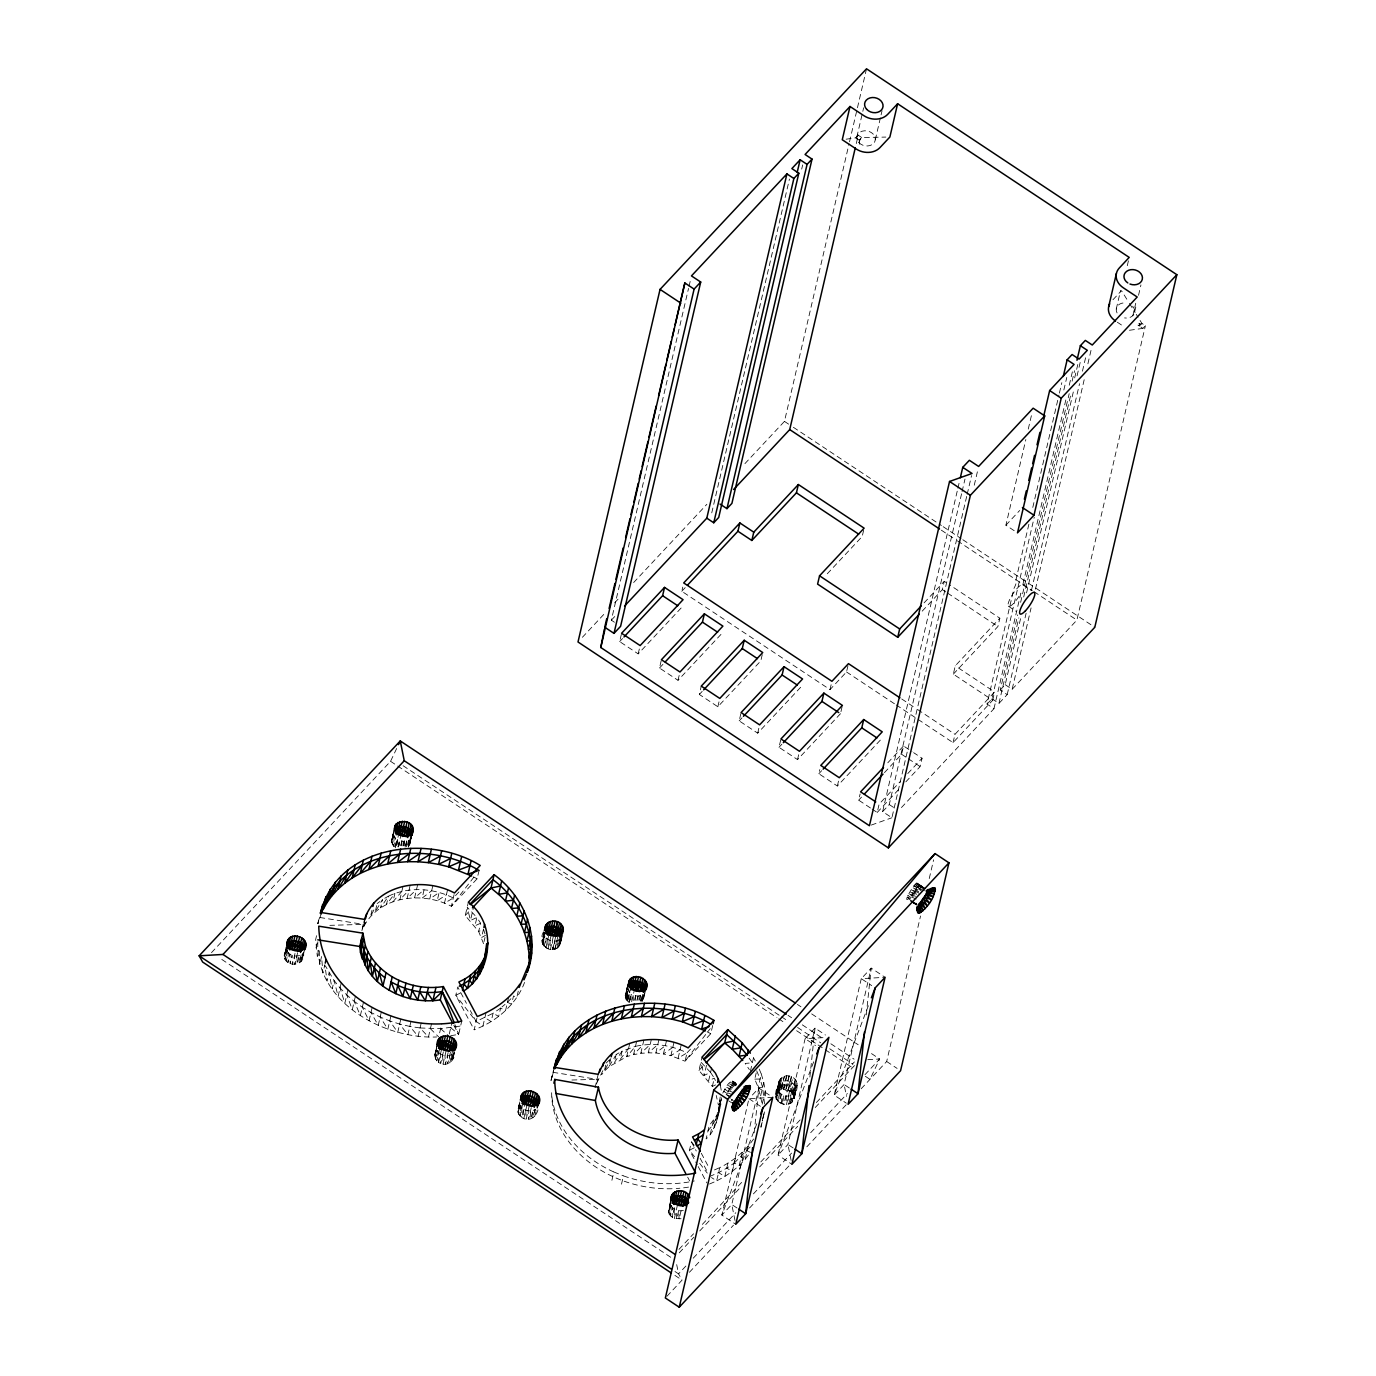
<?xml version="1.0" encoding="UTF-8"?>
<svg xmlns="http://www.w3.org/2000/svg" width="1376" height="1376" viewBox="0 0 1376 1376"><rect width="100%" height="100%" fill="white"/><g stroke="black" fill="none" stroke-linecap="round" stroke-linejoin="round"><path stroke-width="0.75" stroke-dasharray="5 3.75" d="M797.254 1085.01L793.935 1089.861L787.158 1091.013L784.062 1104.326L779.59 1102.451L780.949 1087.642C774.447 1080.848 784.63 1072.953 791.286 1076.72C802.036 1080.728 795.38 1094.694 792.473 1101.849C787.966 1106.287 779.607 1104.722 776.546 1099.321L779.04 1083.892M441.644 1049.08L438.548 1062.392L435.504 1059.124L437.43 1050.8L438.72 1052.588L438.548 1062.392C446.168 1067.879 455.68 1060.827 454.562 1051.866M521.865 1107.628L521.693 1117.432C530.396 1123.556 539.564 1114.216 538.188 1104.825L534.576 1116.676L534.868 1109.675C530.087 1112.358 523.327 1110.638 520.575 1105.84L518.649 1114.164L521.693 1117.432L524.789 1104.12M395.359 847.805L395.531 838.001L394.258 836.23L392.315 844.537L395.566 847.805L391.61 842.594L393.467 832.291L392.315 844.537M846.12 139.2L855.752 137.841C864.369 144.566 859.622 131.219 859.278 145.271L859.226 140.146L861.703 137.514L885.852 137.084M317.856 941.734C314.777 1001.556 383.388 1039.31 436.656 1036.971M300.897 961.772L301.189 954.772C295.857 957.816 287.756 955.168 286.191 948.993L284.264 957.3C287.154 968.291 305.438 965.488 303.614 953.413M451.724 1054.635L451.431 1061.636L453.375 1053.328C449.384 1057.232 442.453 1056.458 438.72 1052.588M560.737 938.621L558.794 946.929L560.737 938.621L559.086 939.928L558.794 946.929C547.751 955.546 536.124 941.459 544.552 930.279L542.075 940.479L545.395 935.628M641.973 1001.436L643.005 994.366L641.405 1001.195M779.59 1102.451C772.744 1097.515 775.617 1083.91 783.322 1081.278C791.045 1078.251 801.382 1089.207 792.765 1094.849L792.473 1101.849L795.569 1088.536M408.311 845.707L408.552 840.065L411.321 837.09L408.483 846.859L410.203 838.741M778.489 1090.841C774.912 1109.572 775.703 1092.217 777.681 1087.074L779.728 1092.647L777.818 1101.11L779.71 1085.853M559.086 939.928C554.304 942.612 547.545 940.892 544.793 936.093C540.63 945.054 546.496 950.988 554.992 948.907C559.052 947.926 561.632 943.11 559.413 939.361M286.896 950.936L286.242 961.016L288.186 952.708L288.014 962.512L289.94 954.187L290.147 963.613L292.073 955.288L292.486 964.232L295.204 952.605M394.258 836.23L393.605 846.309L395.566 838.5M437.43 1050.8L436.777 1060.896L439.873 1047.583M520.575 1105.84L519.922 1115.936L523.018 1102.64M860.189 139.492L860.74 138.529L860.017 139.905M781.723 1103.69L781.516 1094.281L779.745 1092.785M754.168 1132.809L758.864 1088.089L771.024 1096.156M809.879 1077.064L815.022 1028.096L825.445 1035.01M866.261 1014.938L871.18 968.085L885.078 977.304L861.273 978.68L834.183 1095.107L846.343 1103.174M643.142 999.647L643.882 993.661L641.938 1001.969M720.921 1103.879L717.825 1117.174L719.751 1108.867L720.284 1096.5C717.739 1111.172 718.65 1128.079 706.112 1138.95L709.208 1125.637L716.758 1115.472L721.402 1099.785M916.519 903.189L916.382 904.393L910.964 901.16M286.191 948.993L284.97 959.244L288.066 945.948M436.725 1048.856L434.799 1057.181L436.639 1046.878L435.504 1059.124L434.713 1055.186L437.19 1044.986M544.174 946.069L542.849 944.418L544.088 934.149L542.144 942.457L544.002 932.171M683.356 1210.433C678.23 1211.895 671.763 1209.212 670.404 1203.776L669.183 1214.028L670.456 1215.816L674.36 1218.396L681.43 1218.758M302.84 953.448L302.032 960.121L304.509 949.922L302.582 958.229M453.375 1053.328L452.566 1059.984L454.51 1051.677M794.416 1093.524L793.608 1100.198L795.552 1091.873M410.117 839.67L409.394 845.414L411.2 837.967L409.584 845.191M1141.925 323.429C1135.802 329.586 1142.063 321.193 1139.448 326.078L1142.923 328.382L1145.4 325.734L1141.925 323.429L1136.249 314.33M544.139 946.189L546.066 937.864L545.894 947.668L549.024 934.218M644.587 993.885L643.074 1000.318L645.017 992.01M285.744 949.062L284.264 957.3L286.105 946.998M393.467 832.291L391.61 842.594L394.706 829.281M519.784 1101.918L517.944 1112.221L518.649 1114.164L519.87 1103.896L517.944 1112.221L517.858 1110.226L520.334 1100.043M627.146 987.211L625.306 997.514C629.658 1009.915 633.51 992.715 627.232 989.189L626.011 999.458L627.938 991.133L627.284 1001.229L629.21 992.904L629.056 1002.708L630.982 994.401M761.066 1127.254L764.127 1112.771L760.79 1127.013M764.54 1111.894L762.184 1121.079M454.166 1053.276L453.117 1058.11L453.994 1051.969M561.511 938.57L559.929 945.278L561.374 939.034M779.366 1083.548L775.944 1097.205M396.013 845.879L398.662 834.492M784.475 1076.273L781.121 1089.654L776.288 1093.507M786.78 1075.912L783.907 1088.33L781.121 1089.654L784.217 1076.359M287.171 945.467L284.178 955.322L286.81 947.617M297.612 952.725L294.894 964.37L294.43 955.924M301.189 954.772L299.263 963.08L299.142 955.649L297.216 963.974L296.838 956.045M300.656 961.962L302.359 955.529M303.46 952.089L302.496 956.251L301.791 954.308M321.227 913.784L317.873 923.692L319.232 917.396L363.367 924.38L361.424 932.704M316.549 935.697L315.672 939.498L317.323 956.44L318.785 950.197M315.998 947.961L317.443 941.717M321.571 956.526L319.645 964.851L319.318 950.214M341.231 982.98L338.135 996.293L334.127 980.589L325.682 966.399M347.939 989.929L344.843 1003.224L340.061 987.968L334.127 980.589L332.201 988.914L329.036 972.849L327.11 981.157L324.839 964.8L322.913 973.107L321.915 960.672M361.905 930.623L364.52 919.392M479.054 870.475L477.111 878.782L451.38 906.285C422.742 891.166 379.415 895.673 363.625 926.925L364.588 922.763M372.019 910.207L370.557 916.45L375.252 907.248M355.386 996.362L352.29 1009.657L346.786 994.917L340.061 987.968M376.646 905.649L375.201 911.892L382.476 899.577L380.533 907.885L388.428 896.189C408.758 886.436 433.371 887.967 453.306 897.978L460.461 890.324M395.858 845.724L397.303 839.48L395.531 838.001M397.974 846.825L399.436 840.581L397.303 839.48L397.44 845.397M398.163 846.997L400.829 835.576M363.488 1002.227L360.392 1015.54L354.217 1001.35L346.786 994.917M400.812 845.38L402.944 836.23M403.22 845.5L405.352 836.35M405.06 847.186L406.763 840.822L408.552 840.065L406.608 848.373M405.679 845.518L406.763 840.822M408.259 847.066L411.355 833.753M411.785 833.22L409.928 843.522L409.154 839.601M372.156 1007.49L369.06 1020.786L362.318 1007.215L354.217 1001.35M402.962 886.436L399.866 899.749L409.033 890.134M410.203 885.146L407.107 898.442L416.498 889.584M381.324 1012.065L378.228 1025.378L371.004 1012.478L362.318 1007.215M417.668 884.596L414.572 897.892L424.083 889.79L422.14 898.115L431.651 890.754M390.922 1015.952L387.826 1029.248L380.172 1017.053L371.004 1012.478M400.829 1019.083L397.733 1032.378L389.752 1020.94L380.172 1017.053M432.821 885.766L429.725 899.061L439.133 892.456L437.19 900.764L446.374 894.882M410.96 1021.439L407.864 1034.735L399.659 1024.071L389.752 1020.94M447.544 889.876L444.448 903.189L453.306 897.978M421.228 1022.987L418.132 1036.3L409.807 1026.427L399.659 1024.071M454.08 894.641L451.38 906.285L474.015 876.976M431.548 1023.727L428.452 1037.04L420.076 1027.975L409.807 1026.427M483.561 943.678L478.659 931.535L465.26 915.504L468.356 902.209M439.666 1032.808L441.799 1023.658M436.691 1047.033L434.713 1055.186L437.843 1045.416M484.988 933.822L483.475 929.196L478.659 931.535L480.602 923.227L476.887 917.5L470.472 920.458L473.568 907.145M443.382 1051.832L440.681 1063.476L440.475 1054.068M449.281 1033.995L451.896 1022.764M446.116 1050.8L443.02 1064.112L442.608 1055.168M448.146 1052.588L445.446 1064.233L444.964 1055.805M450.451 1052.193L447.75 1063.837L447.372 1055.925M452.893 1049.647L449.797 1062.96L449.677 1055.53M450.778 1035.732L458.655 1034.356L461.751 1021.061M483.475 929.196L481.548 937.52L485.487 935.353M484.042 941.597L485.006 937.434M524.566 982.412C516.103 1004.91 496.34 1021.542 474.187 1029.798L476.904 1018.154M486.038 1012.736L482.942 1026.049L476.13 1021.491L455.8 995.312L457.744 986.988L466.447 1003.328M508.621 997.325L505.525 1010.638L500.623 1008.092L498.68 1016.417L493.072 1013.252L476.13 1021.491L470.317 1010.586M518.253 991.184L516.808 997.411L513.523 995.966L511.58 1004.274L507.452 1002.313L501.982 1006.94M614.418 622.227L611.34 620.18L688.533 288.427M689.032 286.328L690.958 277.986M543.744 936.953L545.188 930.709M542.849 944.418L544.793 936.093M551.122 935.284L548.026 948.769L547.837 939.361M681.137 608.003L638.189 653.875L619.664 641.594L621.591 633.27M553.444 935.886L550.383 949.406L549.97 940.462M552.722 949.302L555.818 936.007M554.992 948.907L558.088 935.594M560.084 934.717L557.142 948.253L557.039 940.823L555.096 949.13L554.734 941.218L552.791 949.526L552.326 941.081M558.604 946.722L561.253 935.319M559.705 945.088L561.03 939.378M562.406 935.078L560.479 943.403L559.688 939.464M526.922 1105.22L523.826 1118.516L523.62 1109.108M529.261 1105.857L526.165 1119.152L525.752 1110.208M531.291 1107.628L528.59 1119.273L528.109 1110.845M638.189 653.875L640.132 645.568M534.868 1109.675L532.942 1118L532.822 1110.57L530.895 1118.877L530.517 1110.965M538.102 1102.847L536.176 1111.172L535.47 1109.228M553.272 1072.575L550.985 1080.624L554.064 1068.292M720.972 634.422L678.024 680.312L659.5 668.014L661.426 659.706M847.977 665.726L846.515 671.952L830.003 689.6L681.774 591.267L682.754 587.105M711.753 512.87L789.446 179.035M678.024 680.312L679.469 674.068M801.692 169.093L802.655 164.914M598.199 1074.312L595.103 1087.608L599.454 1075.946M552.911 1072.317L597.046 1079.3L597.304 1081.828L598.268 1077.683M605.698 1065.127L604.236 1071.354L601.656 1074.708M626.665 989.292L625.306 997.514L627.439 988.157M610.824 1058.488L608.88 1066.813L604.236 1071.354L609.878 1060.328M629.228 1002.726L625.616 997.617L628.213 984.287M625.616 997.617L628.712 984.304M626.286 999.509L628.952 988.106M627.525 1001.264L630.621 987.951M762.252 654.615L760.808 660.858L717.859 706.748L699.335 694.45L701.261 686.125M631.67 1001.728L634.267 990.514M634.491 1000.283L636.624 991.133M636.916 1000.404L639.032 991.27M639.221 1000.008L641.354 990.875M629.744 1043.386L626.648 1056.682L608.88 1066.813L615.106 1056.252M640.786 1001.212L642.231 994.968L637.879 996.258L631.137 994.435M645.55 990.118L643.624 998.443L642.764 994.814M636.641 1041.357L633.545 1054.652L626.648 1056.682L635.488 1046.345C652.74 1042.423 671.213 1044.986 686.985 1052.881L692.713 1046.775M717.859 706.748L719.304 700.504M744.932 463.626L784.458 421.383L849.026 143.912M849.525 141.814L866.519 68.8M643.882 1040.05L640.786 1053.362L633.545 1054.652L642.73 1045.055M611.907 1180.298L613.851 1171.974A107.655 86.533 13.1 0 1 551.621 1094.556M856.87 136.912L863.646 107.81M856.285 143.551L858.228 135.209L861.703 137.514M651.347 1039.499L648.251 1052.812L640.786 1053.362L650.194 1044.504M621.505 1184.168L623.431 1175.861A107.655 86.533 13.1 0 0 694.278 1180.952M658.932 1039.723L655.819 1053.018L648.251 1052.812L657.762 1044.711M800.643 687.278L757.694 733.167L739.17 720.869L741.096 712.562M875.274 139.836L880.606 116.96M881.087 114.879L882.05 110.734M666.5 1040.686L663.404 1053.982L655.819 1053.018L665.348 1045.674M673.965 1042.389L670.869 1055.684L685.059 1061.206L710.79 1033.703L712.734 1025.378M681.223 1044.797L678.127 1058.11L686.985 1052.881L685.059 1061.206L710.222 1028.629M757.694 733.167L759.139 726.924M715.554 1084.89L712.338 1086.455L698.956 1070.425L702.052 1057.112M670.404 1203.776L668.478 1212.084L669.183 1214.028L671.11 1205.72L670.456 1215.816L672.4 1207.492L672.228 1217.296L675.324 1204M840.478 713.714L797.53 759.604L779.005 747.306L780.932 738.981M713.353 1076.703L710.566 1072.42L704.151 1075.361L707.247 1062.066M694.57 1156.769L689.479 1150.216L695.637 1147.068L691.423 1141.908L689.479 1150.216L697.219 1164.75M677.456 1205.084L674.36 1218.396L674.154 1208.988M711.736 1067.432L708.64 1080.728L714.282 1078.13L715.726 1081.123M681.051 1210.828L679.125 1219.153L678.643 1210.708L676.7 1219.033L676.287 1210.072M712.338 1086.455L714.282 1078.13M713.387 1120.786L710.291 1134.082L708.055 1130.625L712.218 1125.774L718.117 1114.801M797.53 759.604L798.974 753.36M716.758 1115.472L713.662 1128.784L712.218 1125.774M721.643 1097.738L718.547 1111.051L719.751 1108.867M719.287 1109.813L716.174 1123.126L715.589 1120.46M863.646 530.242L862.202 536.468L826.236 574.893M830.003 689.6L831.448 683.373M753.584 1139.018C745.104 1151.402 733.133 1161.052 719.717 1167.656L716.621 1180.952L707.866 1184.719M727.921 1163.167L724.825 1176.48L716.621 1180.952L711.512 1177.546M880.313 740.133L837.365 786.023L818.84 773.725L819.804 769.58M750.402 1071.113L753.498 1057.817L751.399 1054.738M772.762 1097.308L748.957 1098.684L721.867 1215.094L735.764 1224.313M735.472 1158.024L732.376 1171.32L724.825 1176.48L718.564 1172.644L709.81 1176.394M761.874 1102.52L758.193 1087.35L754.753 1079.111L756.215 1072.884M840.96 711.633L842.404 705.389M742.3 1152.245L739.204 1165.541L732.376 1171.32L726.752 1168.155L718.564 1172.644M759.225 1069.1L761.289 1074.037L758.193 1087.35L762.596 1087.418L764.609 1104.378M748.355 1145.898L745.259 1159.194L739.204 1165.541L734.302 1163.012L726.752 1168.155M761.289 1074.037L763.766 1082.43L760.67 1095.743L764.11 1095.898M762.166 1104.223L765.262 1090.91L763.766 1082.43M837.365 786.023L838.81 779.779M779.384 1080.212L775.754 1095.399L779.573 1080.057M777.818 1088.88L775.84 1097.377L776.064 1096.431M780.519 1078.56L777.423 1091.856L781 1082.224M777.853 1090.721L780.742 1078.423M782.17 1077.236L779.074 1090.549L783.047 1081.347M779.538 1089.431L781.241 1082.121M786.522 1075.963L783.426 1089.276L788.431 1090.033L792.077 1092.613L794.158 1098.306C791.768 1090.566 787.674 1087.831 793.419 1077.821M788.93 1076.084L785.834 1089.396L790.116 1081.708M786.281 1088.571L789.188 1076.066M791.286 1076.72L788.19 1090.016L792.249 1082.809M788.586 1089.345L791.527 1076.72M789.566 1091.134L786.47 1104.446L786.006 1096.001L781.516 1094.281L779.642 1102.107M870.458 807.987L858.676 800.161L860.12 793.918M791.888 1090.738L788.792 1104.051L788.414 1096.122L792.765 1094.849M795.173 1079.3L792.077 1092.613L795.294 1086.077M793.935 1089.861L790.839 1103.156L790.718 1095.726M796.463 1081.072L793.367 1094.384L795.999 1088.02M797.168 1083.032L794.072 1096.328L796.085 1089.998M872.143 809.105L877.2 812.459L879.126 804.134L900.609 781.19M966.674 496.444L891.906 817.757L882.635 811.616L957.421 490.286M957.902 488.205L959.364 481.944M882.635 811.616L889.257 804.564L961.6 493.657M962.082 491.576L964.989 479.054M884.441 772.624L901.607 754.272L903.55 745.964L911.961 751.554M922.195 611.15L942.336 589.633L944.263 581.326L947.737 583.63M967.173 494.345L971.542 475.58M974.26 485.212L978.147 468.511M905.821 781.86L920.131 766.57L922.075 758.245L913.647 752.672M896.24 704.942L953.052 742.627L992.698 700.281L953.327 674.154L955.254 665.846L999.853 618.202L949.474 584.783M953.052 742.627L954.978 734.32L994.624 691.973L955.254 665.846M1014.181 530.689L1005.908 525.202L1025.842 439.529M1028.268 429.088L1031.673 414.451M861.152 1088.777L886.677 1061.498L920.544 915.986M929.247 878.559L933.599 859.845M953.327 674.154L997.91 626.51L999.853 618.202M901.452 807.557L993.971 708.692L987.039 704.082L1013.94 588.481A12.917 3.234 -56.4 0 0 1015.866 580.208L1028.921 524.067M1032.791 507.434L1058.918 395.153M1059.4 393.089L1061.825 382.683M987.039 704.082L991.993 698.802L1034.236 517.273M1063.854 389.993L1066.761 377.471M992.698 700.281L994.624 691.973M993.971 708.692L1020.889 593.09A12.917 3.234 -56.4 0 1 1009.451 606.438A12.917 3.234 -56.4 0 1 1012.065 595.172A12.917 3.234 -56.4 0 1 1022.815 584.817L1065.867 399.762M1069.255 385.211L1072.644 370.66M991.993 698.802L998.942 703.411L1007.198 694.588L1000.249 689.978L1017.724 614.866M1020.631 602.344L1069.186 393.691M1072.11 381.169L1074.536 370.729M998.942 703.411L1018.842 617.858M1023.692 596.995L1071.285 392.521M1074.673 377.901L1078.56 361.217M1000.249 689.978L1005.202 684.68L1020.734 617.91M1026.565 592.867L1074.14 388.393M1077.064 375.872L1080.452 361.269M1007.198 694.588L1026.135 613.214M1031.467 590.252L1079.541 383.698M1082.448 371.176L1085.853 356.573M1005.202 684.68L1012.151 689.29L1031.088 607.917M1035.457 589.134L1084.494 378.4M1087.9 363.797L1091.77 347.096M1116.263 309.015L1120.614 290.302M1127.288 265.706L1128.733 259.479M1132.826 315.723L1135.733 303.253M1134.667 311.922L1136.593 303.614M1138.537 295.29L1140.945 284.901M1012.151 689.29L1076.892 620.112L1145.4 325.734M400.966 845.776L401.775 841.218L399.436 840.581L399.659 845.449M403.374 845.913L404.2 841.338L406.505 840.942M781.74 1103.346L783.649 1095.365L784.062 1104.326M777.784 1086.902L778.988 1081.914M394.018 830.416L391.524 840.616L393.914 832.738M519.457 1103.621L517.858 1110.226L520.85 1100.37M627.697 985.319L625.22 995.519L628.213 985.663M643.538 996.465L642.833 994.504M317.822 923.657L319.937 915.487M550.985 1080.624L553.616 1070.39M643.486 998.649L643.762 997.669M625.564 995.691L627.232 992.251M435.246 1053.311L438.325 1043.335M671.385 1200.25L668.478 1212.084L670.869 1199.906L668.925 1208.231L671.712 1205.256M411.871 835.215L409.962 841.286A9.374 7.534 13.1 0 0 409.205 839.343M454.097 1052.778L453.031 1056.132L451.036 1052.399M560.393 941.408L561.907 936.66M731.533 1100.852L732.049 1099.252M363.625 926.925L365.758 921.026M365.552 918.6L363.367 924.38L329.862 925.343M756.783 1123.779L721.867 1215.094L731.774 1204.516L758.864 1088.089L750.367 1097.171M813.698 1061.79L778.025 1155.1L791.922 1164.32M868.342 1005.77L834.183 1095.107L844.09 1084.512L871.18 968.085L861.273 978.68L871.696 985.594M602.86 1070.666L597.304 1081.828M722.778 1093.112C725.204 1088.794 730.106 1076.737 736.091 1083.583M211.474 952.656L390.56 761.306L396.735 748.338M781.602 1088.622L785.352 1080.951M783.907 1088.33L787.777 1081.072M859.931 139.698L859.398 140.61M790.323 1091.116L794.021 1084.288M915.539 891.08C925.79 862.528 891.356 920.131 915.539 891.08L918.618 893.127M1140.343 324.254L1138.915 323.24L1140.962 324.461L1139.861 323.928L1138.932 325.355M392.074 838.724L394.86 835.765M518.391 1108.351L521.177 1105.375M625.753 993.644L628.54 990.668M628.574 1048.374L620.163 1059.417L622.107 1051.109L635.488 1046.345M734.302 1163.012L750.333 1146.758M748.389 1155.083L745.259 1159.194L741.148 1157.233M401.809 891.424L392.968 901.779L394.895 893.454L386.484 904.496L388.428 896.189L383.956 898.734M855.752 137.841L858.228 135.209M582.392 637.294L605.818 612.251M614.608 602.877L618.994 598.182M633.648 582.53L706.851 504.304M611.34 620.18L615.743 615.468M619.664 641.594L622.52 638.533M681.774 591.267L686.108 586.658M659.5 668.014L663.8 663.438M465.26 915.504L470.988 909.398M699.335 694.45L702.19 691.388M1112.978 299.727L1121.474 290.663L1128.286 301.585M739.17 720.869L742.025 717.825M779.005 747.306L781.86 744.244M924.122 602.843L944.263 581.326M1005.908 525.202L1019.668 510.496M818.84 773.725L821.696 770.68M887.795 762.786L903.55 745.964M858.676 800.161L861.531 797.1M907.764 773.553L922.075 758.245M877.2 812.459L900.093 787.984M698.956 1070.425L704.667 1064.302M678.953 1249.391L693.573 1233.756M702.345 1224.382L743.281 1180.642M760.825 1161.912L800.299 1119.72M816.381 1102.537L854.393 1061.928M679.245 1252.814L693.882 1237.196M699.73 1230.935L740.666 1187.196M759.672 1166.9L797.684 1126.273M815.228 1107.525L854.702 1065.351M685.884 1266.04L678.557 1273.884L682.066 1280.127L666.741 1296.484M693.229 1258.197L735.799 1212.703M753.412 1193.886L791.578 1153.105M810.67 1132.723L847.375 1093.507M864.988 1074.673L879.66 1059.004L870.716 1053.07M689.41 1272.284L733.442 1225.225M749.593 1207.973L789.222 1165.627M806.835 1146.81L846.481 1104.464M507.452 1002.313L511.098 998.512M606.18 1063.046L609.654 1059.623M720.474 1102.744L718.358 1104.825L716.242 1095.502M285.847 951.779L287.498 950.472M436.381 1051.66L438.032 1050.335M377.144 903.568L379.81 901.572M672.812 1047.377L663.404 1053.982L670.869 1055.684L680.071 1049.785M500.623 1008.092L493.072 1013.252L491.146 1021.56L484.885 1017.724M460.41 992.956L455.8 995.312L474.187 1029.798M480.602 923.227L474.944 925.824L476.887 917.5L467.204 907.197L470.472 920.458M714.471 1169.91L719.717 1167.656M871.3 825.067L891.906 817.757M420.076 1027.975L440.647 1028.646L460.599 1026.049M1129.455 330.274L1142.923 328.382M401.775 841.218L404.2 841.338M822.968 1037.659L805.115 1038.674L778.025 1155.1L787.932 1144.505L815.022 1028.096L805.115 1038.674L815.538 1045.588M867.757 1059.675L879.66 1059.004L869.959 1079.352L864.592 1075.791M571.917 1080.022L597.046 1079.3M754.753 1079.111L760.12 1079.042L762.596 1087.418M786.006 1096.001L788.414 1096.122M1139.964 324.719L1139.448 326.078L1138.021 325.08L1138.812 325.648M787.158 1091.013L780.949 1087.642M916.777 894.28L909.725 891.545L914.352 894.624M733.546 1092.613L724.739 1089.207L729.366 1092.269M918.153 892.319L911.032 889.498L917.207 893.592M731.396 1089.259L726.046 1087.16L730.673 1090.222M915.522 896.326L908.607 893.574L913.234 896.653M732.273 1094.66L723.621 1091.237L728.248 1094.298M613.851 1171.974L623.431 1175.861M917.809 889.825L912.46 887.572L918.635 891.682M732.806 1087.47L727.474 1085.234L732.101 1088.313M916.192 899.01L907.764 895.449L910.86 897.513M726.15 1094.539L731.206 1096.672M747.202 1150.886L750.488 1152.331M924.5 890.754L913.888 885.903L921.61 891.029M734.199 1085.991L728.902 1083.566L733.528 1086.644M910.516 898.562L907.266 897.049L910.344 899.096M923.932 889.034L915.229 884.613L919.856 887.692M735.455 1084.907L730.243 1082.258L734.87 1085.337M473.482 876.908L477.111 878.782M707.161 1031.811L710.79 1033.703M924.878 888.621L916.399 883.77L922.574 887.864M736.504 1084.322L731.413 1081.416L736.04 1084.494M925.532 888.741L917.31 883.444L921.937 886.505M735.61 1083.204L732.324 1081.089L736.005 1083.342M1117.295 322.208L1124.244 326.817M784.458 421.383L791.596 426.13M793.384 427.3L941.408 525.529M943.196 526.698L961.033 538.532M962.822 539.719L1094.797 627.284M941.339 530.173L955.598 539.633M957.386 540.82L1032.292 590.528M1034.081 591.714L1076.892 620.112M1008.316 606.162L1016.606 611.666M942.336 589.633L945.811 591.938M947.548 593.09L997.91 626.51M901.727 698.974L915.917 708.399M917.706 709.586L954.978 734.32M846.515 671.952L894.452 703.755M901.607 754.272L906.664 757.626M908.349 758.744L920.131 766.57M889.257 804.564L893.884 807.626M922.539 886.712L917.912 883.65L925.824 889.378M921.232 886.419L918.136 884.372L921.18 886.832M921.077 887.623L917.998 885.576L920.905 888.156M920.578 889.223L917.482 887.176L920.303 889.842M911.944 900.919L916.571 903.98M910.43 901.039L916.605 905.133L909.674 900.386M886.677 1061.498L897.1 1068.412M797.375 1004.411L800.952 1006.785M811.685 1013.906L858.194 1044.762M788.035 1015.368L791.596 1017.724M802.311 1024.845L823.725 1039.052M830.863 1043.782L854.083 1059.176M403.099 765.727L779.728 1015.608M781.516 1016.795L788.654 1021.542M797.581 1027.459L820.784 1042.853M829.711 1048.77L852.914 1064.164M390.56 761.306L395.927 764.867M397.716 766.054L776.941 1017.655M778.73 1018.842L785.885 1023.589M796.618 1030.71L816.295 1043.765M818.084 1044.952L823.45 1048.512M825.239 1049.699L853.86 1068.688M849.302 1087.969L844.09 1084.512L846.481 1096.397M736.246 1084.082L732.926 1081.295M736.091 1085.286L733.012 1083.239L733.15 1082.035L736.194 1084.477M748.957 1098.684L762.854 1107.904M728.54 1100.731L731.619 1102.778M793.144 1147.962L787.932 1144.505L791.527 1162.342M736.986 1207.973L731.774 1204.516L735.369 1222.335M221.794 959.433L673.397 1259.057M674.98 1271.51L678.557 1273.884L676.166 1261.998M674.911 1275.38L682.066 1280.127M1022.815 584.817L1031.192 590.407M908.848 898.872L917.207 905.339M450.743 1027.752L458.655 1034.356L454.923 1024.638M735.919 1085.819L733.012 1083.239L726.39 1094.367L730.346 1098.1M440.647 1028.646L448.8 1036.059M731.654 1099.338L734.302 1101.815M430.378 1028.715L438.703 1036.954M710.566 1072.42L700.883 1062.1L704.151 1075.361M699.644 1163.305L707.264 1173.126M749.198 1058.178L752.345 1062.805L745.173 1063.424L749.352 1069.582M1129.421 303.408L1135.114 312.507M753.498 1057.817L755.252 1061.016M701.296 1153.26L709.036 1167.777M691.423 1141.908L696.256 1150.99M700.126 1158.248L707.866 1172.765M698.2 1166.556L706.903 1182.896M687.673 1177.185L689.617 1180.866M453.822 1025.292L458.655 1034.356M756.697 1070.803L760.12 1079.042M720.336 1085.286L721.454 1091.512M765.262 1090.91L765.778 1099.39M635.471 996.121L635.712 1000.352M401.826 842.078L402.05 845.862M637.879 996.258L638.068 1000.214M404.234 842.267L404.406 845.758M633.115 995.502L633.356 1000.868M631.016 994.968L631.154 1002.038M406.522 841.906L406.591 846.756M640.184 995.863L640.27 1001.436M688.55 1187.11A107.19 86.172 13.1 0 1 676.235 1188.52M672.073 1188.726A107.19 86.172 13.1 0 1 551.656 1092.733M1132.603 306.212A9.322 7.499 13.1 0 1 1133.618 314.674A9.322 7.499 13.1 0 1 1124.57 317.925M1117.054 312.937A9.322 7.499 13.1 0 1 1126.342 302.995M616.156 1054.498L614.212 1062.805L622.107 1051.109L616.156 1054.498M858.951 142.622A9.322 7.499 13.1 0 0 874.74 141.711A9.322 7.499 13.1 0 0 864.558 130.789A9.322 7.499 13.1 0 0 858.951 142.622"/><path stroke-width="1.5" d="M365.345 945.604C376.68 976.066 412.473 991.632 443.364 986.558L461.751 1021.061C400.158 1035.526 320.144 994.9 318.768 926.186L362.886 933.169L365.345 945.604L362.249 958.917L360.564 952.725L361.733 938.157C358.654 960.861 369.731 979.007 389.15 990.17C404.441 999.079 422.776 1002.64 440.268 999.87L452.859 1023.469M527.111 972.092C539.237 937.916 520.782 900.231 492.952 879.694L470.059 904.135M527.988 970.252C540.355 935.044 523.327 895.896 494.104 874.689L468.356 902.209C497.114 923.657 492.488 972.557 463.351 991.219M752.603 1147.722L745.672 1213.735L735.764 1224.313L762.854 1107.904L772.762 1097.308L745.672 1213.735L738.723 1209.126M808.985 1085.578L801.83 1153.724L791.922 1164.32L819.012 1047.893L828.92 1037.315L801.83 1153.724L794.881 1149.115M864.472 1031.966L857.988 1093.731L848.08 1104.326L875.17 987.899L885.078 977.304L857.988 1093.731L851.039 1089.121M484.627 958.178L484.128 962.271L486.674 943.661M918.119 905.012L924.792 897.221L927.407 890.53L935.095 888.208C934.803 898.012 927.372 907.713 919.426 913.165L917.706 912.357L917.052 908.384M732.066 1106.029L732.72 1110.019L734.44 1110.828C742.386 1105.358 749.817 1095.674 750.109 1085.87L745.723 1086.455M646.72 985.13C645.052 993.936 630.346 992.715 628.712 984.304C628.368 970.132 653.428 977.734 645.55 990.118C645.929 983.668 638.189 979.712 632.513 981.466L630.122 986.988M527.386 972.35L531.6 952.863M1176.841 274.701L1094.797 627.284L888.346 847.874L578.006 641.99L660.05 289.39L866.519 68.8L1176.841 274.701L1061.223 398.232L1033.995 515.243L1017.483 532.89L1044.711 415.879L1033.135 408.19L978.628 466.43L969.358 460.289L962.753 467.341L972.024 473.482L949.543 481.462L869.426 825.738L600.779 647.494L604.339 629.262M600.779 647.494L684.852 282.957L694.106 289.098L613.988 633.373L604.735 627.232L606.678 618.89M412.68 831.878C416.911 816.794 386.364 819.442 396.873 833.03C399.745 835.817 404.08 837.09 407.932 835.834C410.925 835.989 414.193 828.283 411.871 835.198L412.955 828.232M645.43 988.398L646.531 983.41M561.236 924.311C569.578 934.252 550.4 940.96 545.945 931.105C541.662 921.937 556.214 917.706 561.236 924.311L558.587 935.732M646.582 985.336L645.275 990.496M559.482 922.866L556.644 936.213L560.342 929.385L556.437 926.788L549.368 926.426L544.552 930.279M287.034 943.454C288.169 929.35 312.352 937.52 304.509 949.922L305.592 942.938M286.81 947.617L288.943 938.484M287.98 948.391L290.594 937.159M286.655 945.123C289.768 939.447 298.368 939.825 302.445 944.211L298.747 951.04L294.258 949.32L289.545 949.578L292.641 936.282M294.946 935.886L291.85 949.182L296.201 940.995M297.354 936.007L294.258 949.32L298.54 941.631M299.71 936.643L296.614 949.939L300.673 942.732M298.747 951.04L301.843 937.727M300.501 952.536L303.597 939.223M302.754 950.145L304.887 940.995M320.402 912.408L364.52 919.392C376.456 883.512 424.41 876.65 454.476 892.99L480.207 865.47C427.73 832.841 336.157 845.621 320.556 913.509C340.371 849.405 427.644 839.033 479.054 870.475M325.94 896.602L321.227 913.784M330.12 889.223L327.024 902.518L322.844 909.914L328.967 894.211M335.211 882.274L332.098 895.587L327.024 902.518L334.041 887.262M341.128 875.824L338.032 889.137L332.098 895.587L339.958 880.812M325.235 963.131L326.009 959.812M347.818 869.942L344.722 883.254L338.032 889.137L346.666 874.947M355.249 864.678L352.153 877.991L344.722 883.254L354.096 869.684M363.35 860.086L360.254 873.399L352.153 877.991L362.18 865.074M372.002 856.199L368.906 869.512L360.254 873.399L370.849 861.187M365.552 918.6L366.721 913.612M381.169 853.068L378.073 866.364L368.906 869.512L380.017 858.056M363.66 939.412L360.564 952.725L359.79 946.482L362.886 933.169M372.879 906.457L373.653 903.138M394.396 828.748L395.17 825.428M394.018 830.416L396.305 823.76M390.75 850.695L387.654 864.008L378.073 866.364L389.597 855.683M367.908 951.659L364.812 964.972L364.176 950.61L362.507 944.4M395.824 831.603L397.956 822.452M400.003 821.575L396.907 834.871L401.138 826.168L408.036 828.008L411.785 833.22M409.807 829.504L406.109 836.333L399.212 834.475L402.308 821.18M371.314 957.49L368.218 970.802L366.738 956.664L364.176 950.61M404.716 821.3L401.62 834.596L405.903 826.924M400.657 849.13L397.561 862.442L387.654 864.008L399.504 854.118M407.072 821.936L403.976 835.232L408.036 828.008M375.51 962.994L372.414 976.306L370.144 962.478L366.738 956.664M406.109 836.333L409.205 823.02M408.345 835.748L410.96 824.516M410.117 835.438L412.25 826.288M380.464 968.119L377.368 981.415L374.358 967.999L370.144 962.478M411.871 835.215L413.024 830.227M410.788 848.373L407.692 861.686L397.561 862.442L409.635 853.361M386.054 972.763L382.958 986.059L379.294 973.107L374.358 967.999M421.056 848.442L417.96 861.754L407.692 861.686L419.904 853.43M389.15 990.17L392.246 976.857M398.902 980.348L395.806 993.661L391.076 981.845C406.367 990.754 424.702 994.332 442.212 991.563L458.655 1022.42M431.376 849.319L428.28 862.632L417.96 861.754L430.206 854.324M405.972 983.204L402.876 996.516L397.75 985.354M441.627 851.022L438.531 864.334L428.28 862.632L440.475 856.01M413.316 985.354L410.22 998.666L404.802 988.192M451.741 853.516L448.645 866.811L471.658 875.962M420.832 986.781L417.736 1000.094L412.146 990.342M428.435 987.469L425.339 1000.782L419.68 991.769M461.596 856.766L458.5 870.079L469.956 865.762M427.265 992.457L432.872 1000.696L435.968 987.4M471.108 860.774L468.012 874.07L477.214 871.077M440.268 999.87L443.364 986.558M437.035 1045.21C436.347 1029.334 463.076 1036.128 455.043 1049.785M437.19 1044.986L439.477 1038.347M438.514 1048.254L441.128 1037.04M443.175 1036.145L440.079 1049.458L444.328 1040.755C449.281 1040.428 455.181 1043.937 455.026 1049.372M452.979 1044.092L449.281 1050.92L442.384 1049.062L445.48 1035.75M447.888 1035.887L444.792 1049.183L449.075 1041.494M450.244 1036.506L447.148 1049.819L451.208 1042.595M462.439 990.084L465.054 978.852C476.044 972.385 484.73 961.618 487.242 948.958M449.281 1050.92L452.377 1037.607M451.534 1050.318L454.149 1039.104M453.289 1050.026L455.422 1040.875M470.626 975.085L467.53 988.381L463.884 983.84L459.274 986.214M472.415 907.868L491.008 888.002L494.104 874.689M456.127 1042.819L453.65 1050.989M454.888 1050.008L456.196 1044.384M483.87 927.544L484.644 924.208M475.528 970.734L472.432 984.029L469.457 980.073L478.538 970.854L484.438 959.898M479.708 965.866L476.612 979.162L474.376 975.722M483.079 960.568L479.983 973.864L478.538 970.854M501.672 881.036L498.576 894.348C518.838 912.013 531.17 940.066 528.952 966.09M487.964 942.835L484.868 956.131L486.072 953.946M485.59 954.892L482.494 968.205L481.91 965.556M508.518 887.898L505.422 901.211L513.42 900.196M514.59 895.208L511.494 908.504L518.666 907.885M519.818 902.897L516.722 916.21L523.018 915.883M524.17 910.895L521.074 924.208L526.44 924.122M527.61 919.134L524.514 932.429L528.917 932.515M530.087 927.527L526.991 940.823L530.414 940.978M519.13 987.435L530.121 961.102M531.583 935.99L528.487 949.302L530.93 949.457M609.104 608.45L614.934 583.424M615.898 579.244L623.173 547.94M625.616 537.517L629.984 518.735M630.948 514.555L632.891 506.213M633.872 502.051L638.24 483.268M639.204 479.089L641.147 470.747M642.11 466.567L647.941 441.541M648.922 437.362L656.197 406.058M658.622 395.634L665.915 364.33M666.878 360.151L671.247 341.386M672.228 337.206L674.171 328.864M675.134 324.684L684.852 282.957M532.082 944.469L528.986 957.782L530.431 957.851M526.888 972.436L527.662 969.1M544.397 930.503L545.704 925.291M545.67 928.628L546.84 923.64M545.876 933.547L548.491 922.333M556.386 936.162L552.154 934.476L547.442 934.751L550.538 921.438M786.917 173.892L706.8 518.167L713.748 522.777L793.866 178.502L786.917 173.892L691.457 275.905L700.711 282.046L620.593 626.321L613.988 633.373M549.592 934.373L552.842 921.043M551.965 934.493L555.061 921.18M554.287 935.095L557.383 921.782M557.607 921.8L554.511 935.112L558.57 927.888L556.644 936.213M520.713 1098.375C521.848 1084.254 546.031 1092.424 538.188 1104.825L539.272 1097.859M558.88 935.611L560.342 929.385L562.32 933.1M520.334 1100.043L522.622 1093.387M560.29 935.56L562.509 926.065M522.14 1101.23L524.273 1092.08M560.17 937.383L561.614 931.156L559.206 936.058M561.442 935.577L563.214 927.974M562.423 933.719L563.317 929.918M526.32 1091.185L523.224 1104.498L527.472 1095.795L529.88 1095.915L534.352 1097.635L537.397 1100.903L538.102 1102.847L536.795 1106.029M536.124 1099.132L532.426 1105.96L525.529 1104.102L528.625 1090.79M531.033 1090.927L527.937 1104.223L532.237 1096.534M533.389 1091.546L530.293 1104.859L534.352 1097.635M532.426 1105.96L535.522 1092.647M534.198 1107.439L537.294 1094.144M536.434 1105.066L538.566 1095.915M538.033 1105.048L539.358 1099.837M623.964 637.002L662.613 595.705L664.539 587.397L683.064 599.678L640.132 645.568L621.591 633.27L664.539 587.397M554.236 1068.412C569.836 1000.541 661.426 987.762 713.886 1020.39L713.112 1023.71M559.619 1051.522L554.906 1068.705M553.857 1083.222L554.752 1079.42L598.457 1087.195A67.785 54.49 13.1 0 0 678.076 1140.016L695.637 1173.057A107.19 86.172 13.1 0 1 554.752 1079.42M563.816 1044.126L560.72 1057.439L556.523 1064.818C577.008 1003.551 661.082 995.312 710.91 1024.432M568.89 1037.194L565.794 1050.49L560.72 1057.439L567.72 1042.182M574.807 1030.744L571.711 1044.057L565.794 1050.49L573.637 1035.732M581.515 1024.862L578.419 1038.175L571.711 1044.057L580.345 1029.85M588.945 1019.599L585.849 1032.912L578.419 1038.175L587.776 1024.587M597.029 1015.006L593.933 1028.302L585.849 1032.912L595.86 1019.994M797.22 172.292L800.127 159.771L807.076 164.38L726.958 508.656L720.009 504.046M800.127 159.771L791.871 168.594L798.82 173.204L718.702 517.479L713.748 522.777M605.698 1011.119L602.602 1024.415L593.933 1028.302L604.528 1016.107M665.227 661.908L702.448 622.141L704.374 613.816L722.899 626.114L679.968 672.004L661.426 659.706L704.374 613.816M599.626 1071.852C612.114 1037.624 659.121 1032.258 688.155 1047.893L713.886 1020.39M1076.961 360.306L1080.366 345.703L1085.32 340.405L1092.269 345.015L1137.195 297.01L1123.298 287.79A17.217 13.846 13.1 0 1 1119.307 267.993L1129.214 257.398L897.616 103.75L887.709 114.328A17.217 13.846 13.1 0 1 863.904 115.704L850.007 106.485L805.08 154.49L812.029 159.1L731.912 503.375L726.958 508.656M614.848 1007.972L611.752 1021.284L602.602 1024.415L613.696 1012.96M602.688 1066.417L603.462 1063.08M685.712 1173.522L674.98 1153.312A67.785 54.49 13.1 0 1 595.361 1100.49L598.457 1087.195M611.202 1056.82L611.976 1053.5M628.316 984.356L629.21 980.555M628.557 986.54L630.328 978.938M624.429 1005.615L621.333 1018.911L611.752 1021.284L623.276 1010.603M629.726 987.177L631.945 977.682M630.862 990.135L633.958 976.822M737.932 531.256L739.875 522.949L753.773 532.168L751.829 540.476L737.932 531.256L687.536 585.11M643.486 984.425L639.788 991.253L632.891 989.396L634.818 981.071L631.429 988.054M636.211 976.461L633.115 989.757L639.823 991.614L642.919 978.302M635.471 989.894L638.567 976.599M634.336 1004.05L631.24 1017.346L621.333 1018.911L633.184 1009.038M637.759 990.531L640.855 977.218M641.973 991.167L644.622 979.764M643.314 992.44L645.86 981.501M850.007 106.485L842.267 139.75L856.164 148.969A17.217 13.846 13.1 0 0 879.969 147.593L889.876 137.015L897.616 103.75M644.26 991.993L644.914 988.776M644.467 1003.293L641.371 1016.606L631.24 1017.346L643.314 1008.281M654.752 1003.362L651.656 1016.658L641.371 1016.606L653.583 1008.35M733.597 489.529L789.721 429.587L855.304 147.731M703.635 689.858L742.283 648.56L744.21 640.253L762.734 652.534L719.803 698.423L701.261 686.125L744.21 640.253M665.055 1004.239L661.959 1017.552L651.656 1016.658L663.903 1009.227M675.306 1005.942L672.21 1019.238L661.959 1017.552L674.154 1010.93M751.829 540.476L796.429 492.832L798.355 484.524L864.128 528.16L819.546 575.804L817.602 584.112L897.737 637.277L919.323 614.229M685.42 1008.419L682.324 1021.732L705.338 1030.882M695.276 1011.687L692.18 1024.982L703.635 1020.682M743.453 716.294L782.101 674.997L784.045 666.672L802.569 678.97L759.621 724.86L741.096 712.562L784.045 666.672M704.804 1015.694L701.708 1028.99L709.053 1026.582M674.98 1153.312L678.076 1140.016M670.714 1200.13C669.923 1188.812 687.364 1187.574 689.806 1197.739M672.021 1194.918L670.869 1199.906C674.739 1192.889 686.865 1195.142 688.654 1202.727M672.004 1198.255L673.156 1193.267M672.193 1203.174L674.808 1191.943M686.658 1198.995L682.96 1205.823L678.471 1204.103L673.758 1204.378L676.854 1191.066M679.159 1190.67L676.063 1203.983L680.415 1195.778M681.567 1190.79L678.471 1204.103L682.771 1196.415M683.924 1191.427L680.828 1204.722L684.904 1197.516M696.118 1145.004L698.733 1133.772L704.306 1129.988M682.96 1205.823L686.056 1192.528M685.214 1205.238L687.828 1194.007M713.731 1090.084L665.348 1297.981L679.245 1307.2L900.575 1070.717L948.941 862.821L935.061 853.602L713.731 1090.084L727.629 1099.304L679.245 1307.2M706.094 1062.788L724.688 1042.922L727.784 1029.609L742.197 1042.819L750.367 1053.19M717.55 1082.448L718.324 1079.128L715.434 1073.142L702.052 1057.112L727.784 1029.609M735.352 1035.956L732.256 1049.252L742.748 1060.5M742.197 1042.819L739.101 1056.114L747.099 1055.117L748.269 1050.112M783.288 742.713L821.936 701.416L823.88 693.108L842.404 705.389L799.456 751.279L780.932 738.981L823.88 693.108M749.249 1085.458C740.632 1090.153 734.13 1100.336 732.72 1110.019L732.17 1106.407M823.123 769.15L861.772 727.852L863.715 719.528L882.24 731.826L839.291 777.715L820.767 765.417L863.715 719.528M897.737 637.277L899.68 628.97L921.249 605.904M960.328 477.764L962.753 467.341M888.346 847.874L970.39 495.291L1044.711 415.879M1024.363 499.196L1026.307 490.836M1028.749 480.396L1031.656 467.857M1032.636 463.678L1034.58 455.318M1037.005 444.861L1039.929 432.339M1043.816 415.621L1049.647 390.543L1074.088 364.416L1067.14 359.807L1072.093 354.526L1079.042 359.136L1087.315 350.312L1080.366 345.703M1063.27 376.456L1067.14 359.807M1108.643 306.762L1116.383 273.497M320.384 913.372L322.689 904.359M556.368 1059.279L554.064 1068.292L562.646 1049.131M287.808 940.135C283.869 950.678 303.58 955.821 305.678 944.934M438.342 1039.998C434.403 1050.542 454.114 1055.702 456.213 1044.797M521.487 1095.038C517.961 1104.67 534.438 1110.329 538.807 1101.729M320.883 913.647L324.788 901.59M554.58 1068.567L558.467 1056.51M287.274 947.926L289.424 942.147M395.359 831.293L396.787 827.44L401.138 826.168M438.531 1045.88L439.959 1042.028L444.328 1040.755M545.894 931.174L547.321 927.321M521.676 1100.92L523.104 1097.068L527.472 1095.795M688.224 1203.243C683.7 1207.681 675.341 1206.116 672.279 1200.732L673.655 1196.948M600.4 1068.533L598.199 1074.312L554.081 1067.312M760.584 1113.855L762.854 1107.904M816.742 1053.861L819.012 1047.893M871.369 997.824L875.17 987.899M644.14 991.322L645.464 988.14M288.289 948.632L291.471 941.27M395.652 833.925L398.834 826.563M438.824 1048.495L442.006 1041.133M546.186 933.788L549.368 926.426M521.968 1103.535L525.15 1096.173M672.503 1203.415L675.702 1196.054M523.929 979.867L526.492 974.088M750.212 1088.915L742.266 1089.379L749.438 1091.392L741.767 1090.979L734.302 1101.815L736.005 1110.036L733.133 1102.658L734.44 1110.828L732.772 1104.945M398.507 744.64L400.261 740.942L795.586 1003.224M289.545 949.578L293.776 940.874M547.442 934.751L551.673 926.031M673.758 1204.378L678.007 1195.658M301.31 950.902L303.718 945.983L302.445 944.211M408.672 836.178L411.08 831.276M451.844 1050.765L454.252 1045.863M534.989 1105.805L537.397 1100.903M642.351 991.098L644.759 986.196M685.523 1205.686L687.948 1200.784M554.098 926.168L549.746 934.356M399.212 834.475L403.546 826.288M442.384 1049.062L446.736 1040.875M525.529 1104.102L529.88 1095.915M632.891 989.396L637.243 981.208L635.299 989.516L639.582 981.828L637.656 990.152L641.715 982.928M556.437 926.788L552.154 934.476M627.697 985.319L630.466 982.361M519.904 984.115C509.636 999.148 494.19 1010.07 477.283 1016.503L458.896 982L465.054 978.852M935.061 853.602L727.629 1099.304L948.941 862.821M927.166 889.79L935.095 888.208L934.235 887.812C925.618 892.508 919.116 902.69 917.706 912.357L917.156 908.745M793.866 178.502L798.82 173.204M807.076 164.38L812.029 159.1M694.106 289.098L700.711 282.046M671.402 1269.136L199.159 955.821L222.964 954.445L404.252 760.739L400.261 740.942L199.159 955.821L202.668 962.065L671.333 1273.006M624.549 606.042L706.8 518.167M739.875 522.949L683.717 582.942L831.93 681.292L848.459 663.645L899.938 697.804M753.773 532.168L798.355 484.524M883.512 767.378L860.602 791.836L875.755 801.898M864.386 794.038L882.996 774.155M703.738 1059.056L726.631 1034.597L741.028 1047.807L747.099 1055.117M432.872 1000.696L442.212 991.563L454.166 1022.695M470.368 904.634L491.008 888.002L500.503 886.024M704.065 1059.537L724.688 1042.922L734.182 1040.944M395.136 828.765L396.787 827.44M438.325 1043.335L439.959 1042.028M521.47 1098.375L523.104 1097.068M463.884 983.84L469.457 980.073M694.502 1140.326L703.153 1134.976M697.03 1146.139L701.21 1143.301L697.58 1138.76M698.733 1133.772L692.575 1136.92L700.315 1151.437M450.571 858.504L438.531 864.334L448.645 866.811L460.427 861.754M684.25 1013.407L672.21 1019.238L682.324 1021.732L694.123 1016.675M744.347 1087.59L750.109 1085.87L744.158 1087.057M918.841 906.853L920.991 912.374L919.288 904.17L922.9 910.843L920.63 902.862L925.033 908.676L922.058 901.194L927.269 905.976L923.485 899.268L929.454 902.948L924.792 897.221L931.449 899.766L925.91 895.191L933.134 896.619L926.753 893.316L934.424 893.729L927.252 891.734L935.422 889.395L927.407 890.53M744.313 1088.794L750.436 1087.04L744.416 1087.9M930.709 888.793L934.235 887.812L930.4 888.69M744.296 1086.713L747.89 1085.853L744.743 1086.541M507.348 892.886L498.576 894.348L491.008 888.002M741.028 1047.807L732.256 1049.252L724.688 1042.922M927.252 891.734L935.198 891.27M926.031 890.926L929.092 891.235M317.77 939.825L359.79 946.482M555.818 1093.473L595.361 1100.49M741.767 1090.979L748.148 1094.281L740.924 1092.854L746.463 1097.412L739.806 1094.883L744.468 1100.594L738.499 1096.93L742.283 1103.621L737.072 1098.856L740.047 1106.321L735.644 1100.525L737.914 1108.506L734.302 1101.815M1049.647 390.543L1061.223 398.232M1022.42 507.555L1033.995 515.243M660.05 289.39L680.896 303.219M949.543 481.462L970.39 495.291M789.721 429.587L939.55 528.986M796.429 492.832L858.641 534.112M819.546 575.804L899.68 628.97M662.613 595.705L677.766 605.767M702.448 622.141L717.601 632.186M742.283 648.56L757.436 658.622M782.101 674.997L797.272 685.042M821.936 701.416L838.792 712.596M861.772 727.852L876.942 737.897M404.252 760.739L786.246 1014.181M222.964 954.445L674.567 1254.069M379.294 973.107L384.902 977.751M672.279 1200.732L671.488 1196.793M303.718 945.983L304.423 947.944M718.324 1079.128L720.336 1085.286M917.758 907.3L919.426 913.165L918.446 907.042M917.035 907.145L918.308 913.165L917.482 907.3M732.479 1106.803L733.322 1110.81L732.772 1106.906M917.018 907.61L917.672 910.826L917.087 907.008M732.617 1102.778L733.184 1106.287M399.126 834.355A9.374 7.534 13.1 0 1 407.881 837.571M1115.558 321.055A17.217 13.846 13.1 0 1 1109.71 303.838M1127.838 282.94A9.322 7.499 13.1 0 1 1128.647 270.246A9.322 7.499 13.1 0 1 1142.424 277.35A9.322 7.499 13.1 0 1 1129.971 284.041M1025.481 610.738A12.917 3.234 -56.4 0 0 1034.546 592.626A12.917 3.234 -56.4 0 0 1021.663 606.386A12.917 3.234 -56.4 0 0 1025.481 610.738M866.691 109.358A9.322 7.499 13.1 0 0 882.48 108.446A9.322 7.499 13.1 0 0 872.298 97.524A9.322 7.499 13.1 0 0 866.691 109.358"/></g></svg>
